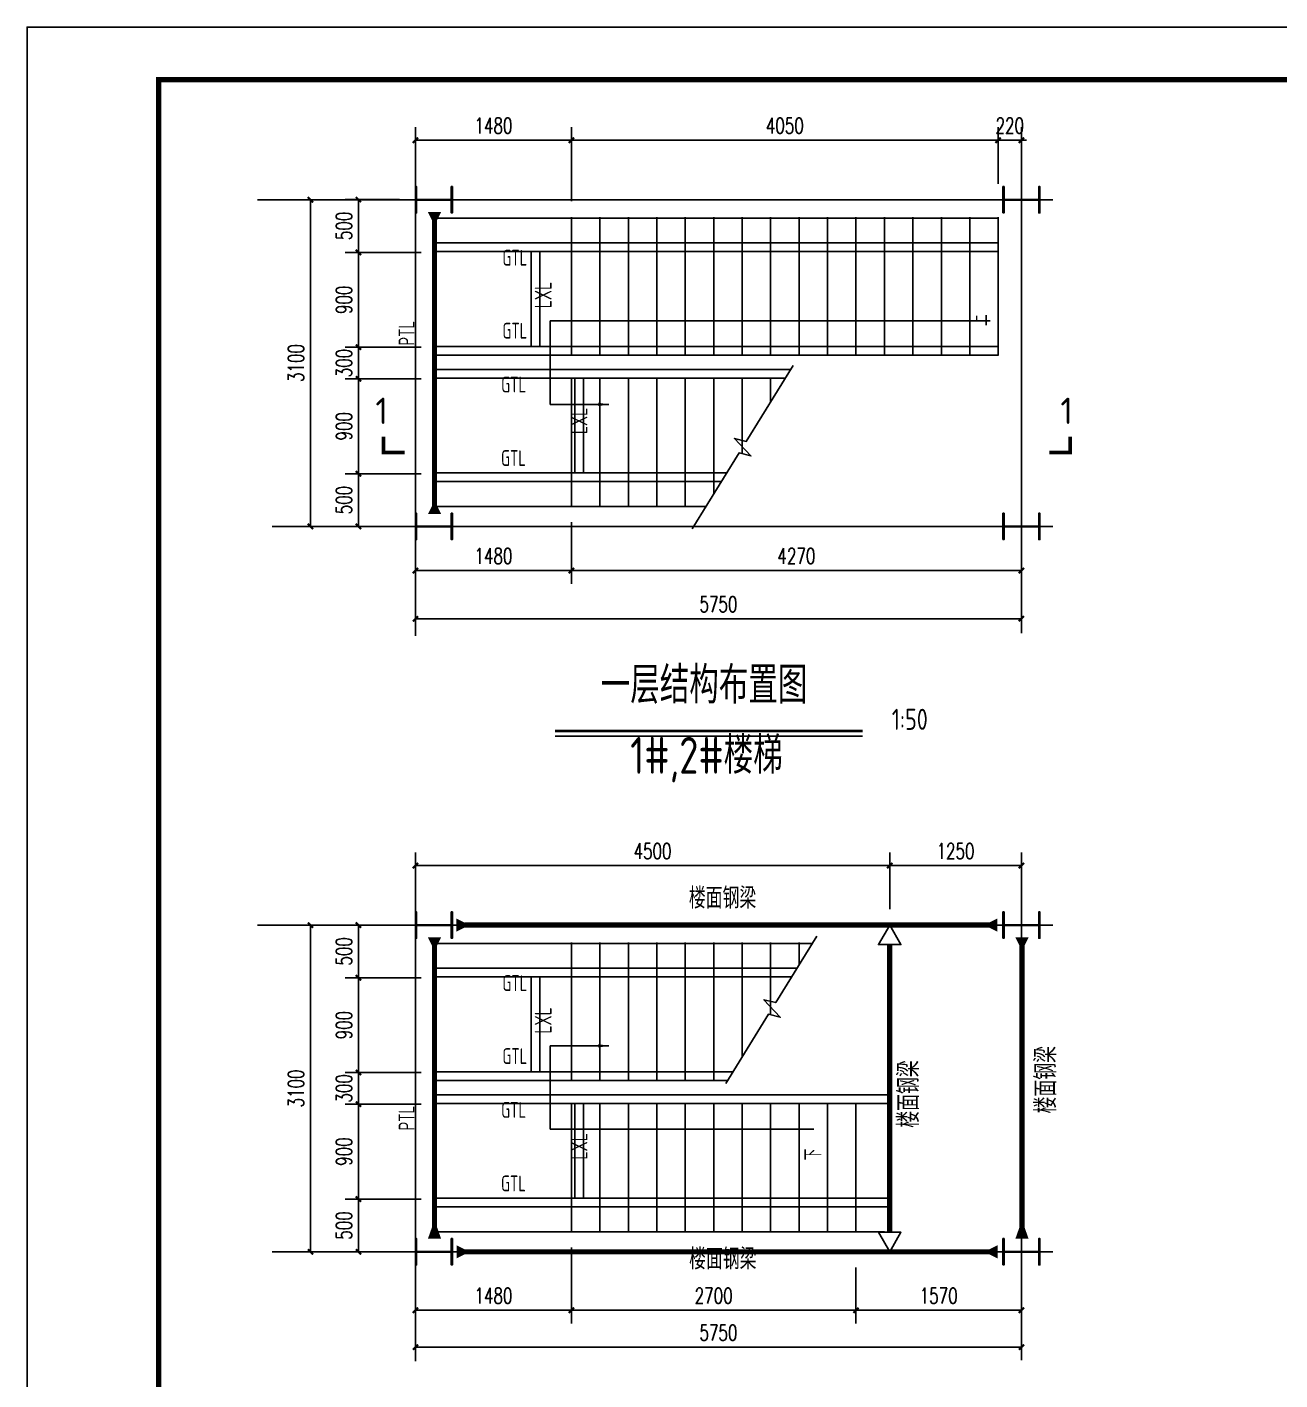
# Model space of a CAD drawing. Extents: x 177291 to 1288761, y 177638 to 322898.
# Drawn here: x 686068 to 697957, y 228124 to 240960 of the extents above; entities that cross this region are included whole.
import ezdxf
from ezdxf.enums import TextEntityAlignment as Align

# ---------------------------------------------------------------- set-up
doc = ezdxf.new("R2010")
doc.units = 0
doc.header["$LTSCALE"] = 1000
for name, color, linetype in [('AXIS', 3, 'Continuous'), ('COLU', 7, 'Continuous'), ('DOTE', 1, 'Continuous'), ('Gjlx', 3, 'Continuous'), ('GL', 150, 'Continuous'), ('GZ', 50, 'Continuous'), ('NUM', 7, 'Continuous'), ('PUB_DIM', 3, 'Continuous'), ('PUB_TEXT', 7, 'Continuous'), ('PUB_TITLE', 4, 'Continuous'), ('PZ', 202, 'Continuous'), ('STPM_RBEAM_NUM', 7, 'Continuous'), ('STPM_RBEAM_SIG', 2, 'Continuous'), ('THIN', 7, 'Continuous'), ('WALL', 9, 'Continuous')]:
    doc.layers.add(name, color=color, linetype=linetype)
doc.layers.add('S-OTHR-THIN', color=7, linetype='Continuous', lineweight=18)
doc.styles.add('_TCH_DIM_T3', font='SIMPLEX', dxfattribs={"width": 0.705882, "bigfont": 'GBCBIG'})
doc.styles.add('TSSD_Dimension', font='Tssdeng.shx', dxfattribs={"width": 0.8, "bigfont": 'hztxt.shx'})
doc.styles.add('TSSD_Label', font='tssdeng.shx', dxfattribs={"width": 0.7, "bigfont": 'hztxt.shx'})
doc.styles.add('TSSD_Norm', font='tssdeng.shx', dxfattribs={"bigfont": 'hztxt.shx'})
doc.styles.add('TSSD_Rein', font='Tssdeng.shx', dxfattribs={"width": 0.7, "bigfont": 'hztxt.shx'})
doc.dimstyles.new('_TCH_ARCH&&50', dxfattribs={"dimtxt": 148.75, "dimasz": 50, "dimexe": 125, "dimexo": 150, "dimgap": 63.125, "dimtad": 1, "dimdec": 0, "dimzin": 0, "dimdsep": 46, "dimtxsty": '_TCH_DIM_T3', "dimblk": 'ARCHTICK', "dimcen": 0.09, "dimclrt": 7, "dimazin": 2, "dimtfac": 1, "dimtdec": 0, "dimtix": 1, "dimtmove": 2, "dimatfit": 3, "dimfxl": 1, "dimtolj": 1, "dimtzin": 0, "dimarcsym": 0})
doc.dimstyles.new('TSSD_50_50', dxfattribs={"dimtxt": 150, "dimasz": 50, "dimexe": 50, "dimexo": 125, "dimgap": 50, "dimtad": 1, "dimdec": 0, "dimzin": 0, "dimdsep": 46, "dimtxsty": 'TSSD_Dimension', "dimblk": 'ARCHTICK', "dimblk1": 'ARCHTICK', "dimblk2": 'ARCHTICK', "dimcen": 0, "dimdle": 50, "dimclrt": 7, "dimadec": 0, "dimazin": 0, "dimtfac": 1, "dimtdec": 0, "dimtix": 1, "dimtmove": 2, "dimatfit": 3, "dimfxl": 1, "dimtolj": 1, "dimtzin": 0, "dimarcsym": 0})

# ---------------------------------------------------------------- blocks, each defined once
blk = doc.blocks.new('_ArchTick')
at = {"color": 0, "linetype": 'ByBlock', "const_width": 0.4}
blk.add_lwpolyline([(-0.5, -0.5), (0.5, 0.5)], dxfattribs=at)
blk = doc.blocks.new('*D1513')
at = {"layer": 'AXIS', "color": 0, "linetype": 'ByBlock', "lineweight": -2, "transparency": 16777216}
for p, q in [((691234, 236262), (691234, 235678)), ((689754, 236073), (689754, 235678)), ((689754, 235803), (691234, 235803))]:
    blk.add_line(p, q, dxfattribs=at)
at = {"layer": 'Defpoints', "color": 0, "linetype": 'ByBlock', "transparency": 16777216}
for p in [(691234, 236412), (689754, 236223), (691234, 235803)]:
    blk.add_point(p, dxfattribs=at)
at = {"layer": 'AXIS', "color": 0, "linetype": 'ByBlock', "lineweight": -2, "transparency": 16777216, "xscale": 50, "yscale": 50, "zscale": 50, "rotation": 180}
blk.add_blockref('_ArchTick', (689754, 235803), dxfattribs=at)
at = {"layer": 'AXIS', "color": 0, "linetype": 'ByBlock', "lineweight": -2, "transparency": 16777216, "xscale": 50, "yscale": 50, "zscale": 50}
blk.add_blockref('_ArchTick', (691234, 235803), dxfattribs=at)
at = {"layer": 'AXIS', "color": 7, "linetype": 'ByBlock', "transparency": 16777216, "insert": (690494, 235941), "char_height": 148.8, "attachment_point": 5, "style": '_TCH_DIM_T3'}
blk.add_mtext('\\A1;1480', dxfattribs=at)
blk = doc.blocks.new('*D1514')
at = {"layer": 'AXIS', "color": 0, "linetype": 'ByBlock', "lineweight": -2, "transparency": 16777216}
for p, q in [((691234, 236262), (691234, 235678)), ((695504, 236239), (695504, 235678)), ((691234, 235803), (695504, 235803))]:
    blk.add_line(p, q, dxfattribs=at)
at = {"layer": 'Defpoints', "color": 0, "linetype": 'ByBlock', "transparency": 16777216}
for p in [(691234, 236412), (695504, 236389), (695504, 235803)]:
    blk.add_point(p, dxfattribs=at)
at = {"layer": 'AXIS', "color": 0, "linetype": 'ByBlock', "lineweight": -2, "transparency": 16777216, "xscale": 50, "yscale": 50, "zscale": 50, "rotation": 180}
blk.add_blockref('_ArchTick', (691234, 235803), dxfattribs=at)
at = {"layer": 'AXIS', "color": 0, "linetype": 'ByBlock', "lineweight": -2, "transparency": 16777216, "xscale": 50, "yscale": 50, "zscale": 50}
blk.add_blockref('_ArchTick', (695504, 235803), dxfattribs=at)
at = {"layer": 'AXIS', "color": 7, "linetype": 'ByBlock', "transparency": 16777216, "insert": (693369, 235941), "char_height": 148.8, "attachment_point": 5, "style": '_TCH_DIM_T3'}
blk.add_mtext('\\A1;4270', dxfattribs=at)
blk = doc.blocks.new('*D1515')
at = {"layer": 'AXIS', "color": 0, "linetype": 'ByBlock', "lineweight": -2, "transparency": 16777216}
for p, q in [((689807, 238822), (689088, 238822)), ((689213, 237922), (689213, 238822)), ((689807, 237922), (689088, 237922))]:
    blk.add_line(p, q, dxfattribs=at)
at = {"layer": 'Defpoints', "color": 0, "linetype": 'ByBlock', "transparency": 16777216}
for p in [(689213, 238822), (689957, 238822), (689957, 237922)]:
    blk.add_point(p, dxfattribs=at)
at = {"layer": 'AXIS', "color": 0, "linetype": 'ByBlock', "lineweight": -2, "transparency": 16777216, "xscale": 50, "yscale": 50, "zscale": 50}
for p, rotation in [((689213, 238822), 90), ((689213, 237922), 270)]:
    blk.add_blockref('_ArchTick', p, dxfattribs=dict(at, rotation=rotation))
at = {"layer": 'AXIS', "color": 7, "linetype": 'ByBlock', "transparency": 16777216, "insert": (689076, 238372), "char_height": 148.8, "attachment_point": 5, "rotation": 90, "style": '_TCH_DIM_T3'}
blk.add_mtext('\\A1;900', dxfattribs=at)
blk = doc.blocks.new('*D1516')
at = {"layer": 'AXIS', "color": 0, "linetype": 'ByBlock', "lineweight": -2, "transparency": 16777216}
for p, q in [((689807, 237922), (689088, 237922)), ((689213, 237922), (689213, 237972)), ((689213, 237922), (689213, 237622)), ((689807, 237622), (689088, 237622)), ((689213, 237622), (689213, 237572))]:
    blk.add_line(p, q, dxfattribs=at)
at = {"layer": 'Defpoints', "color": 0, "linetype": 'ByBlock', "transparency": 16777216}
for p in [(689957, 237922), (689213, 237622), (689957, 237622)]:
    blk.add_point(p, dxfattribs=at)
at = {"layer": 'AXIS', "color": 0, "linetype": 'ByBlock', "lineweight": -2, "transparency": 16777216, "xscale": 50, "yscale": 50, "zscale": 50}
for p, rotation in [((689213, 237922), 270), ((689213, 237622), 90)]:
    blk.add_blockref('_ArchTick', p, dxfattribs=dict(at, rotation=rotation))
at = {"layer": 'AXIS', "color": 7, "linetype": 'ByBlock', "transparency": 16777216, "insert": (689076, 237772), "char_height": 148.8, "attachment_point": 5, "rotation": 90, "style": '_TCH_DIM_T3'}
blk.add_mtext('\\A1;300', dxfattribs=at)
blk = doc.blocks.new('*D1517')
at = {"layer": 'AXIS', "color": 0, "linetype": 'ByBlock', "lineweight": -2, "transparency": 16777216}
for p, q in [((689807, 237622), (689088, 237622)), ((689213, 237622), (689213, 236722)), ((689807, 236722), (689088, 236722))]:
    blk.add_line(p, q, dxfattribs=at)
at = {"layer": 'Defpoints', "color": 0, "linetype": 'ByBlock', "transparency": 16777216}
for p in [(689957, 237622), (689213, 236722), (689957, 236722)]:
    blk.add_point(p, dxfattribs=at)
at = {"layer": 'AXIS', "color": 0, "linetype": 'ByBlock', "lineweight": -2, "transparency": 16777216, "xscale": 50, "yscale": 50, "zscale": 50}
for p, rotation in [((689213, 237622), 90), ((689213, 236722), 270)]:
    blk.add_blockref('_ArchTick', p, dxfattribs=dict(at, rotation=rotation))
at = {"layer": 'AXIS', "color": 7, "linetype": 'ByBlock', "transparency": 16777216, "insert": (689076, 237172), "char_height": 148.8, "attachment_point": 5, "rotation": 90, "style": '_TCH_DIM_T3'}
blk.add_mtext('\\A1;900', dxfattribs=at)
blk = doc.blocks.new('*D1518')
at = {"layer": 'AXIS', "color": 0, "linetype": 'ByBlock', "lineweight": -2, "transparency": 16777216}
for p, q in [((689807, 236722), (689088, 236722)), ((689213, 236222), (689213, 236722)), ((689604, 236222), (689088, 236222))]:
    blk.add_line(p, q, dxfattribs=at)
at = {"layer": 'Defpoints', "color": 0, "linetype": 'ByBlock', "transparency": 16777216}
for p in [(689213, 236722), (689957, 236722), (689754, 236222)]:
    blk.add_point(p, dxfattribs=at)
at = {"layer": 'AXIS', "color": 0, "linetype": 'ByBlock', "lineweight": -2, "transparency": 16777216, "xscale": 50, "yscale": 50, "zscale": 50}
for p, rotation in [((689213, 236722), 90), ((689213, 236222), 270)]:
    blk.add_blockref('_ArchTick', p, dxfattribs=dict(at, rotation=rotation))
at = {"layer": 'AXIS', "color": 7, "linetype": 'ByBlock', "transparency": 16777216, "insert": (689076, 236472), "char_height": 148.8, "attachment_point": 5, "rotation": 90, "style": '_TCH_DIM_T3'}
blk.add_mtext('\\A1;500', dxfattribs=at)
blk = doc.blocks.new('*D1519')
at = {"layer": 'AXIS', "color": 0, "linetype": 'ByBlock', "lineweight": -2, "transparency": 16777216}
for p, q in [((689604, 239323), (689088, 239323)), ((689213, 239323), (689213, 238822)), ((689807, 238822), (689088, 238822))]:
    blk.add_line(p, q, dxfattribs=at)
at = {"layer": 'Defpoints', "color": 0, "linetype": 'ByBlock', "transparency": 16777216}
for p in [(689754, 239323), (689213, 238822), (689957, 238822)]:
    blk.add_point(p, dxfattribs=at)
at = {"layer": 'AXIS', "color": 0, "linetype": 'ByBlock', "lineweight": -2, "transparency": 16777216, "xscale": 50, "yscale": 50, "zscale": 50}
for p, rotation in [((689213, 239323), 90), ((689213, 238822), 270)]:
    blk.add_blockref('_ArchTick', p, dxfattribs=dict(at, rotation=rotation))
at = {"layer": 'AXIS', "color": 7, "linetype": 'ByBlock', "transparency": 16777216, "insert": (689076, 239073), "char_height": 148.8, "attachment_point": 5, "rotation": 90, "style": '_TCH_DIM_T3'}
blk.add_mtext('\\A1;500', dxfattribs=at)
blk = doc.blocks.new('*D1529')
at = {"layer": 'AXIS', "color": 0, "linetype": 'ByBlock', "lineweight": -2, "transparency": 16777216}
for p, q in [((689354, 239322), (688633, 239322)), ((688758, 236222), (688758, 239322)), ((689354, 236222), (688633, 236222))]:
    blk.add_line(p, q, dxfattribs=at)
at = {"layer": 'Defpoints', "color": 0, "linetype": 'ByBlock', "transparency": 16777216}
for p in [(688758, 239322), (689504, 239322), (689504, 236222)]:
    blk.add_point(p, dxfattribs=at)
at = {"layer": 'AXIS', "color": 0, "linetype": 'ByBlock', "lineweight": -2, "transparency": 16777216, "xscale": 50, "yscale": 50, "zscale": 50}
for p, rotation in [((688758, 239322), 90), ((688758, 236222), 270)]:
    blk.add_blockref('_ArchTick', p, dxfattribs=dict(at, rotation=rotation))
at = {"layer": 'AXIS', "color": 7, "linetype": 'ByBlock', "transparency": 16777216, "insert": (688620, 237772), "char_height": 148.8, "attachment_point": 5, "rotation": 90, "style": '_TCH_DIM_T3'}
blk.add_mtext('\\A1;3100', dxfattribs=at)
blk = doc.blocks.new('*D1530')
at = {"layer": 'AXIS', "color": 0, "lineweight": -2, "transparency": 16777216}
for p, q in [((695284, 239473), (695284, 240011)), ((695504, 239473), (695504, 240011)), ((695284, 239886), (695234, 239886)), ((695504, 239886), (695284, 239886)), ((695504, 239886), (695554, 239886))]:
    blk.add_line(p, q, dxfattribs=at)
at = {"layer": 'Defpoints', "color": 0, "transparency": 16777216}
for p in [(695284, 239886), (695284, 239323), (695504, 239323)]:
    blk.add_point(p, dxfattribs=at)
at = {"layer": 'AXIS', "color": 0, "lineweight": -2, "transparency": 16777216, "xscale": 50, "yscale": 50, "zscale": 50}
blk.add_blockref('_ArchTick', (695284, 239886), dxfattribs=at)
at = {"layer": 'AXIS', "color": 0, "lineweight": -2, "transparency": 16777216, "xscale": 50, "yscale": 50, "zscale": 50, "rotation": 180}
blk.add_blockref('_ArchTick', (695504, 239886), dxfattribs=at)
at = {"layer": 'AXIS', "color": 7, "transparency": 16777216, "insert": (695394, 240024), "char_height": 148.8, "attachment_point": 5, "style": '_TCH_DIM_T3'}
blk.add_mtext('\\A1;220', dxfattribs=at)
blk = doc.blocks.new('*D1531')
at = {"layer": 'AXIS', "color": 0, "lineweight": -2, "transparency": 16777216}
for p, q in [((691234, 239307), (691234, 240011)), ((695284, 239473), (695284, 240011)), ((695284, 239886), (691234, 239886))]:
    blk.add_line(p, q, dxfattribs=at)
at = {"layer": 'Defpoints', "color": 0, "transparency": 16777216}
for p in [(691234, 239886), (695284, 239323), (691234, 239157)]:
    blk.add_point(p, dxfattribs=at)
at = {"layer": 'AXIS', "color": 0, "lineweight": -2, "transparency": 16777216, "xscale": 50, "yscale": 50, "zscale": 50, "rotation": 180}
blk.add_blockref('_ArchTick', (691234, 239886), dxfattribs=at)
at = {"layer": 'AXIS', "color": 0, "lineweight": -2, "transparency": 16777216, "xscale": 50, "yscale": 50, "zscale": 50}
blk.add_blockref('_ArchTick', (695284, 239886), dxfattribs=at)
at = {"layer": 'AXIS', "color": 7, "transparency": 16777216, "insert": (693259, 240024), "char_height": 148.8, "attachment_point": 5, "style": '_TCH_DIM_T3'}
blk.add_mtext('\\A1;4050', dxfattribs=at)
blk = doc.blocks.new('*D1532')
at = {"layer": 'AXIS', "color": 0, "linetype": 'ByBlock', "lineweight": -2, "transparency": 16777216}
for p, q in [((689354, 232439), (688633, 232439)), ((688758, 229339), (688758, 232439)), ((689354, 229339), (688633, 229339))]:
    blk.add_line(p, q, dxfattribs=at)
at = {"layer": 'Defpoints', "color": 0, "linetype": 'ByBlock', "transparency": 16777216}
for p in [(688758, 232439), (689504, 232439), (689504, 229339)]:
    blk.add_point(p, dxfattribs=at)
at = {"layer": 'AXIS', "color": 0, "linetype": 'ByBlock', "lineweight": -2, "transparency": 16777216, "xscale": 50, "yscale": 50, "zscale": 50}
for p, rotation in [((688758, 232439), 90), ((688758, 229339), 270)]:
    blk.add_blockref('_ArchTick', p, dxfattribs=dict(at, rotation=rotation))
at = {"layer": 'AXIS', "color": 7, "linetype": 'ByBlock', "transparency": 16777216, "insert": (688620, 230889), "char_height": 148.8, "attachment_point": 5, "rotation": 90, "style": '_TCH_DIM_T3'}
blk.add_mtext('\\A1;3100', dxfattribs=at)
blk = doc.blocks.new('*D1533')
at = {"layer": 'AXIS', "color": 0, "linetype": 'ByBlock', "lineweight": -2, "transparency": 16777216}
for p, q in [((689754, 229064), (689754, 228310)), ((695504, 229064), (695504, 228310)), ((689754, 228435), (695504, 228435))]:
    blk.add_line(p, q, dxfattribs=at)
at = {"layer": 'Defpoints', "color": 0, "linetype": 'ByBlock', "transparency": 16777216}
for p in [(689754, 229214), (695504, 229214), (695504, 228435)]:
    blk.add_point(p, dxfattribs=at)
at = {"layer": 'AXIS', "color": 0, "linetype": 'ByBlock', "lineweight": -2, "transparency": 16777216, "xscale": 50, "yscale": 50, "zscale": 50, "rotation": 180}
blk.add_blockref('_ArchTick', (689754, 228435), dxfattribs=at)
at = {"layer": 'AXIS', "color": 0, "linetype": 'ByBlock', "lineweight": -2, "transparency": 16777216, "xscale": 50, "yscale": 50, "zscale": 50}
blk.add_blockref('_ArchTick', (695504, 228435), dxfattribs=at)
at = {"layer": 'AXIS', "color": 7, "linetype": 'ByBlock', "transparency": 16777216, "insert": (692629, 228572), "char_height": 148.8, "attachment_point": 5, "style": '_TCH_DIM_T3'}
blk.add_mtext('\\A1;5750', dxfattribs=at)
blk = doc.blocks.new('*D1534')
at = {"layer": 'AXIS', "color": 0, "lineweight": -2, "transparency": 16777216}
for p, q in [((694254, 232589), (694254, 233129)), ((695504, 232590), (695504, 233129)), ((695504, 233004), (694254, 233004))]:
    blk.add_line(p, q, dxfattribs=at)
at = {"layer": 'Defpoints', "color": 0, "transparency": 16777216}
for p in [(694254, 233004), (694254, 232439), (695504, 232440)]:
    blk.add_point(p, dxfattribs=at)
at = {"layer": 'AXIS', "color": 0, "lineweight": -2, "transparency": 16777216, "xscale": 50, "yscale": 50, "zscale": 50, "rotation": 180}
blk.add_blockref('_ArchTick', (694254, 233004), dxfattribs=at)
at = {"layer": 'AXIS', "color": 0, "lineweight": -2, "transparency": 16777216, "xscale": 50, "yscale": 50, "zscale": 50}
blk.add_blockref('_ArchTick', (695504, 233004), dxfattribs=at)
at = {"layer": 'AXIS', "color": 7, "transparency": 16777216, "insert": (694879, 233141), "char_height": 148.8, "attachment_point": 5, "style": '_TCH_DIM_T3'}
blk.add_mtext('\\A1;1250', dxfattribs=at)
blk = doc.blocks.new('*D1535')
at = {"layer": 'AXIS', "color": 0, "lineweight": -2, "transparency": 16777216}
for p, q in [((689754, 232590), (689754, 233129)), ((694254, 232589), (694254, 233129)), ((694254, 233004), (689754, 233004))]:
    blk.add_line(p, q, dxfattribs=at)
at = {"layer": 'Defpoints', "color": 0, "transparency": 16777216}
for p in [(689754, 233004), (689754, 232440), (694254, 232439)]:
    blk.add_point(p, dxfattribs=at)
at = {"layer": 'AXIS', "color": 0, "lineweight": -2, "transparency": 16777216, "xscale": 50, "yscale": 50, "zscale": 50, "rotation": 180}
blk.add_blockref('_ArchTick', (689754, 233004), dxfattribs=at)
at = {"layer": 'AXIS', "color": 0, "lineweight": -2, "transparency": 16777216, "xscale": 50, "yscale": 50, "zscale": 50}
blk.add_blockref('_ArchTick', (694254, 233004), dxfattribs=at)
at = {"layer": 'AXIS', "color": 7, "transparency": 16777216, "insert": (692004, 233141), "char_height": 148.8, "attachment_point": 5, "style": '_TCH_DIM_T3'}
blk.add_mtext('\\A1;4500', dxfattribs=at)
blk = doc.blocks.new('*D1536')
at = {"layer": 'AXIS', "color": 0, "linetype": 'ByBlock', "lineweight": -2, "transparency": 16777216}
for p, q in [((689754, 235947), (689754, 235221)), ((695504, 235947), (695504, 235221)), ((689754, 235346), (695504, 235346))]:
    blk.add_line(p, q, dxfattribs=at)
at = {"layer": 'Defpoints', "color": 0, "linetype": 'ByBlock', "transparency": 16777216}
for p in [(689754, 236097), (695504, 236097), (695504, 235346)]:
    blk.add_point(p, dxfattribs=at)
at = {"layer": 'AXIS', "color": 0, "linetype": 'ByBlock', "lineweight": -2, "transparency": 16777216, "xscale": 50, "yscale": 50, "zscale": 50, "rotation": 180}
blk.add_blockref('_ArchTick', (689754, 235346), dxfattribs=at)
at = {"layer": 'AXIS', "color": 0, "linetype": 'ByBlock', "lineweight": -2, "transparency": 16777216, "xscale": 50, "yscale": 50, "zscale": 50}
blk.add_blockref('_ArchTick', (695504, 235346), dxfattribs=at)
at = {"layer": 'AXIS', "color": 7, "linetype": 'ByBlock', "transparency": 16777216, "insert": (692629, 235484), "char_height": 148.8, "attachment_point": 5, "style": '_TCH_DIM_T3'}
blk.add_mtext('\\A1;5750', dxfattribs=at)
blk = doc.blocks.new('*D1537')
at = {"layer": 'AXIS', "color": 0, "lineweight": -2, "transparency": 16777216}
for p, q in [((689754, 239473), (689754, 240011)), ((691234, 239307), (691234, 240011)), ((689754, 239886), (691234, 239886))]:
    blk.add_line(p, q, dxfattribs=at)
at = {"layer": 'Defpoints', "color": 0, "transparency": 16777216}
for p in [(691234, 239886), (689754, 239323), (691234, 239157)]:
    blk.add_point(p, dxfattribs=at)
at = {"layer": 'AXIS', "color": 0, "lineweight": -2, "transparency": 16777216, "xscale": 50, "yscale": 50, "zscale": 50, "rotation": 180}
blk.add_blockref('_ArchTick', (689754, 239886), dxfattribs=at)
at = {"layer": 'AXIS', "color": 0, "lineweight": -2, "transparency": 16777216, "xscale": 50, "yscale": 50, "zscale": 50}
blk.add_blockref('_ArchTick', (691234, 239886), dxfattribs=at)
at = {"layer": 'AXIS', "color": 7, "transparency": 16777216, "insert": (690494, 240024), "char_height": 148.8, "attachment_point": 5, "style": '_TCH_DIM_T3'}
blk.add_mtext('\\A1;1480', dxfattribs=at)
blk = doc.blocks.new('*D1538')
at = {"layer": 'AXIS', "color": 0, "linetype": 'ByBlock', "lineweight": -2, "transparency": 16777216}
for p, q in [((691234, 229379), (691234, 228660)), ((689754, 229190), (689754, 228660)), ((689754, 228785), (691234, 228785))]:
    blk.add_line(p, q, dxfattribs=at)
at = {"layer": 'Defpoints', "color": 0, "linetype": 'ByBlock', "transparency": 16777216}
for p in [(691234, 229529), (689754, 229340), (691234, 228785)]:
    blk.add_point(p, dxfattribs=at)
at = {"layer": 'AXIS', "color": 0, "linetype": 'ByBlock', "lineweight": -2, "transparency": 16777216, "xscale": 50, "yscale": 50, "zscale": 50, "rotation": 180}
blk.add_blockref('_ArchTick', (689754, 228785), dxfattribs=at)
at = {"layer": 'AXIS', "color": 0, "linetype": 'ByBlock', "lineweight": -2, "transparency": 16777216, "xscale": 50, "yscale": 50, "zscale": 50}
blk.add_blockref('_ArchTick', (691234, 228785), dxfattribs=at)
at = {"layer": 'AXIS', "color": 7, "linetype": 'ByBlock', "transparency": 16777216, "insert": (690494, 228922), "char_height": 148.8, "attachment_point": 5, "style": '_TCH_DIM_T3'}
blk.add_mtext('\\A1;1480', dxfattribs=at)
blk = doc.blocks.new('*D1539')
at = {"layer": 'AXIS', "color": 0, "linetype": 'ByBlock', "lineweight": -2, "transparency": 16777216}
for p, q in [((691234, 229379), (691234, 228660)), ((693934, 229190), (693934, 228660)), ((691234, 228785), (693934, 228785))]:
    blk.add_line(p, q, dxfattribs=at)
at = {"layer": 'Defpoints', "color": 0, "linetype": 'ByBlock', "transparency": 16777216}
for p in [(691234, 229529), (693934, 229340), (693934, 228785)]:
    blk.add_point(p, dxfattribs=at)
at = {"layer": 'AXIS', "color": 0, "linetype": 'ByBlock', "lineweight": -2, "transparency": 16777216, "xscale": 50, "yscale": 50, "zscale": 50, "rotation": 180}
blk.add_blockref('_ArchTick', (691234, 228785), dxfattribs=at)
at = {"layer": 'AXIS', "color": 0, "linetype": 'ByBlock', "lineweight": -2, "transparency": 16777216, "xscale": 50, "yscale": 50, "zscale": 50}
blk.add_blockref('_ArchTick', (693934, 228785), dxfattribs=at)
at = {"layer": 'AXIS', "color": 7, "linetype": 'ByBlock', "transparency": 16777216, "insert": (692584, 228922), "char_height": 148.8, "attachment_point": 5, "style": '_TCH_DIM_T3'}
blk.add_mtext('\\A1;2700', dxfattribs=at)
blk = doc.blocks.new('*D1540')
at = {"layer": 'AXIS', "color": 0, "linetype": 'ByBlock', "lineweight": -2, "transparency": 16777216}
for p, q in [((693934, 229190), (693934, 228660)), ((695504, 229185), (695504, 228660)), ((693934, 228785), (695504, 228785))]:
    blk.add_line(p, q, dxfattribs=at)
at = {"layer": 'Defpoints', "color": 0, "linetype": 'ByBlock', "transparency": 16777216}
for p in [(693934, 229340), (695504, 229335), (695504, 228785)]:
    blk.add_point(p, dxfattribs=at)
at = {"layer": 'AXIS', "color": 0, "linetype": 'ByBlock', "lineweight": -2, "transparency": 16777216, "xscale": 50, "yscale": 50, "zscale": 50, "rotation": 180}
blk.add_blockref('_ArchTick', (693934, 228785), dxfattribs=at)
at = {"layer": 'AXIS', "color": 0, "linetype": 'ByBlock', "lineweight": -2, "transparency": 16777216, "xscale": 50, "yscale": 50, "zscale": 50}
blk.add_blockref('_ArchTick', (695504, 228785), dxfattribs=at)
at = {"layer": 'AXIS', "color": 7, "linetype": 'ByBlock', "transparency": 16777216, "insert": (694719, 228922), "char_height": 148.8, "attachment_point": 5, "style": '_TCH_DIM_T3'}
blk.add_mtext('\\A1;1570', dxfattribs=at)
blk = doc.blocks.new('*D1541')
at = {"layer": 'AXIS', "color": 0, "linetype": 'ByBlock', "lineweight": -2, "transparency": 16777216}
for p, q in [((689807, 231940), (689088, 231940)), ((689213, 231040), (689213, 231940)), ((689807, 231040), (689088, 231040))]:
    blk.add_line(p, q, dxfattribs=at)
at = {"layer": 'Defpoints', "color": 0, "linetype": 'ByBlock', "transparency": 16777216}
for p in [(689213, 231940), (689957, 231940), (689957, 231040)]:
    blk.add_point(p, dxfattribs=at)
at = {"layer": 'AXIS', "color": 0, "linetype": 'ByBlock', "lineweight": -2, "transparency": 16777216, "xscale": 50, "yscale": 50, "zscale": 50}
for p, rotation in [((689213, 231940), 90), ((689213, 231040), 270)]:
    blk.add_blockref('_ArchTick', p, dxfattribs=dict(at, rotation=rotation))
at = {"layer": 'AXIS', "color": 7, "linetype": 'ByBlock', "transparency": 16777216, "insert": (689076, 231490), "char_height": 148.8, "attachment_point": 5, "rotation": 90, "style": '_TCH_DIM_T3'}
blk.add_mtext('\\A1;900', dxfattribs=at)
blk = doc.blocks.new('*D1542')
at = {"layer": 'AXIS', "color": 0, "linetype": 'ByBlock', "lineweight": -2, "transparency": 16777216}
for p, q in [((689213, 231040), (689213, 231090)), ((689807, 231040), (689088, 231040)), ((689213, 231040), (689213, 230740)), ((689807, 230740), (689088, 230740)), ((689213, 230740), (689213, 230690))]:
    blk.add_line(p, q, dxfattribs=at)
at = {"layer": 'Defpoints', "color": 0, "linetype": 'ByBlock', "transparency": 16777216}
for p in [(689957, 231040), (689213, 230740), (689957, 230740)]:
    blk.add_point(p, dxfattribs=at)
at = {"layer": 'AXIS', "color": 0, "linetype": 'ByBlock', "lineweight": -2, "transparency": 16777216, "xscale": 50, "yscale": 50, "zscale": 50}
for p, rotation in [((689213, 231040), 270), ((689213, 230740), 90)]:
    blk.add_blockref('_ArchTick', p, dxfattribs=dict(at, rotation=rotation))
at = {"layer": 'AXIS', "color": 7, "linetype": 'ByBlock', "transparency": 16777216, "insert": (689076, 230890), "char_height": 148.8, "attachment_point": 5, "rotation": 90, "style": '_TCH_DIM_T3'}
blk.add_mtext('\\A1;300', dxfattribs=at)
blk = doc.blocks.new('*D1543')
at = {"layer": 'AXIS', "color": 0, "linetype": 'ByBlock', "lineweight": -2, "transparency": 16777216}
for p, q in [((689807, 230740), (689088, 230740)), ((689213, 230740), (689213, 229840)), ((689807, 229840), (689088, 229840))]:
    blk.add_line(p, q, dxfattribs=at)
at = {"layer": 'Defpoints', "color": 0, "linetype": 'ByBlock', "transparency": 16777216}
for p in [(689957, 230740), (689213, 229840), (689957, 229840)]:
    blk.add_point(p, dxfattribs=at)
at = {"layer": 'AXIS', "color": 0, "linetype": 'ByBlock', "lineweight": -2, "transparency": 16777216, "xscale": 50, "yscale": 50, "zscale": 50}
for p, rotation in [((689213, 230740), 90), ((689213, 229840), 270)]:
    blk.add_blockref('_ArchTick', p, dxfattribs=dict(at, rotation=rotation))
at = {"layer": 'AXIS', "color": 7, "linetype": 'ByBlock', "transparency": 16777216, "insert": (689076, 230290), "char_height": 148.8, "attachment_point": 5, "rotation": 90, "style": '_TCH_DIM_T3'}
blk.add_mtext('\\A1;900', dxfattribs=at)
blk = doc.blocks.new('*D1544')
at = {"layer": 'AXIS', "color": 0, "linetype": 'ByBlock', "lineweight": -2, "transparency": 16777216}
for p, q in [((689807, 229840), (689088, 229840)), ((689213, 229339), (689213, 229840)), ((689604, 229339), (689088, 229339))]:
    blk.add_line(p, q, dxfattribs=at)
at = {"layer": 'Defpoints', "color": 0, "linetype": 'ByBlock', "transparency": 16777216}
for p in [(689213, 229840), (689957, 229840), (689754, 229339)]:
    blk.add_point(p, dxfattribs=at)
at = {"layer": 'AXIS', "color": 0, "linetype": 'ByBlock', "lineweight": -2, "transparency": 16777216, "xscale": 50, "yscale": 50, "zscale": 50}
for p, rotation in [((689213, 229840), 90), ((689213, 229339), 270)]:
    blk.add_blockref('_ArchTick', p, dxfattribs=dict(at, rotation=rotation))
at = {"layer": 'AXIS', "color": 7, "linetype": 'ByBlock', "transparency": 16777216, "insert": (689076, 229589), "char_height": 148.8, "attachment_point": 5, "rotation": 90, "style": '_TCH_DIM_T3'}
blk.add_mtext('\\A1;500', dxfattribs=at)
blk = doc.blocks.new('*D1545')
at = {"layer": 'AXIS', "color": 0, "linetype": 'ByBlock', "lineweight": -2, "transparency": 16777216}
for p, q in [((689604, 232440), (689088, 232440)), ((689213, 232440), (689213, 231940)), ((689807, 231940), (689088, 231940))]:
    blk.add_line(p, q, dxfattribs=at)
at = {"layer": 'Defpoints', "color": 0, "linetype": 'ByBlock', "transparency": 16777216}
for p in [(689754, 232440), (689213, 231940), (689957, 231940)]:
    blk.add_point(p, dxfattribs=at)
at = {"layer": 'AXIS', "color": 0, "linetype": 'ByBlock', "lineweight": -2, "transparency": 16777216, "xscale": 50, "yscale": 50, "zscale": 50}
for p, rotation in [((689213, 232440), 90), ((689213, 231940), 270)]:
    blk.add_blockref('_ArchTick', p, dxfattribs=dict(at, rotation=rotation))
at = {"layer": 'AXIS', "color": 7, "linetype": 'ByBlock', "transparency": 16777216, "insert": (689076, 232190), "char_height": 148.8, "attachment_point": 5, "rotation": 90, "style": '_TCH_DIM_T3'}
blk.add_mtext('\\A1;500', dxfattribs=at)

msp = doc.modelspace()

# ---------------------------------------------------------------- linework, layer by layer
at = {"layer": 'AXIS'}
for p, q in [((689304.42, 239322.1), (688394.04, 239322.1)), ((689753.9, 235995.85), (689753.9, 235185.47)), ((695504.42, 236020.85), (695504.42, 235210.47)), ((689304.42, 232439.3), (688394.04, 232439.3)), ((695504.42, 229138.05), (695504.42, 228327.67)), ((689753.9, 229113.05), (689753.9, 228302.67))]:
    msp.add_line(p, q, dxfattribs=at)
at = {"layer": 'COLU'}
for p, q in [((689934.87, 239148.08), (695284.42, 239148.08)), ((692502.34, 236412.08), (689934.87, 236412.08)), ((689934.87, 232265.28), (693518.91, 232265.28)), ((694204.42, 229529.28), (689934.87, 229529.28))]:
    msp.add_line(p, q, dxfattribs=at)
at = {"layer": 'DOTE'}
for p, q in [((689754.42, 235861.14), (689754.42, 239727.28)), ((695504.42, 235916.43), (695504.42, 239579.43)), ((688254.67, 239322.1), (695803.35, 239322.1)), ((688394.04, 236222.1), (695803.35, 236222.1)), ((695504.42, 232601.05), (695504.42, 229025.08)), ((688254.67, 232439.3), (695803.35, 232439.3)), ((688394.04, 229339.3), (695803.35, 229339.3))]:
    msp.add_line(p, q, dxfattribs=at)
at = {"layer": 'Gjlx', "const_width": 50}
for points in [[(689934.87, 239138.52), (689934.87, 236417.39)], [(690220.66, 232439.3), (695205.62, 232439.3)], [(689934.87, 232255.72), (689934.87, 229534.59)], [(694254.42, 232254.34), (694254.42, 229524.27)], [(695509.61, 232255.72), (695509.61, 229534.59)], [(690222.44, 229339.3), (695207.41, 229339.3)]]:
    msp.add_lwpolyline(points, dxfattribs=at)
at = {"layer": 'GL'}
for p, q in [((689934.87, 238912.08), (695284.42, 238912.08)), ((695284.42, 238830.08), (695284.42, 238912.08)), ((689934.87, 238830.08), (695284.42, 238830.08)), ((690852.42, 238830.08), (690852.42, 237930.08)), ((690934.42, 238830.08), (690934.42, 237930.08)), ((689934.87, 237930.08), (695284.42, 237930.08)), ((695284.42, 237848.08), (695284.42, 237930.08)), ((689934.87, 237848.08), (695284.42, 237848.08)), ((689934.87, 237712.08), (693314.38, 237712.08)), ((689934.87, 237630.08), (693263.76, 237630.08)), ((691267.01, 237630.08), (691267.01, 236730.08)), ((691349.01, 237630.08), (691349.01, 236730.08)), ((692708.12, 236730.08), (689934.87, 236730.08)), ((692657.49, 236648.08), (689934.87, 236648.08)), ((689934.87, 232029.28), (693373.21, 232029.28)), ((689934.87, 231947.28), (693322.59, 231947.28)), ((690852.42, 231947.28), (690852.42, 231047.28)), ((690934.42, 231947.28), (690934.42, 231047.28)), ((689934.87, 231047.28), (692766.95, 231047.28)), ((689934.87, 230965.28), (692716.32, 230965.28)), ((689934.87, 230829.28), (694254.42, 230829.28)), ((689934.87, 230747.28), (694254.42, 230747.28)), ((691267.01, 230747.28), (691267.01, 229847.28)), ((691349.01, 230747.28), (691349.01, 229847.28)), ((694254.42, 229847.28), (689934.87, 229847.28)), ((694254.42, 229765.28), (689934.87, 229765.28))]:
    msp.add_line(p, q, dxfattribs=at)
at = {"layer": 'GZ'}
for points in [[(689754.42, 239197.1), (689754.42, 239447.1), (689764.42, 239447.1), (689764.42, 239328.95), (689769.42, 239325.1), (690089.77, 239325.1), (690094.42, 239328.95), (690094.42, 239447.1), (690104.42, 239447.1), (690104.42, 239197.1), (690094.42, 239197.1), (690094.42, 239315.1), (690089.93, 239319.1), (689769.42, 239319.1), (689764.42, 239315.1), (689764.42, 239197.1), (689754.42, 239197.1)], [(695329.16, 239197.1), (695329.16, 239447.1), (695339.16, 239447.1), (695339.16, 239328.95), (695344.16, 239325.1), (695664.51, 239325.1), (695669.16, 239328.95), (695669.16, 239447.1), (695679.16, 239447.1), (695679.16, 239197.1), (695669.16, 239197.1), (695669.16, 239315.1), (695664.67, 239319.1), (695344.16, 239319.1), (695339.16, 239315.1), (695339.16, 239197.1), (695329.16, 239197.1)], [(689754.42, 236097.1), (689754.42, 236347.1), (689764.42, 236347.1), (689764.42, 236228.95), (689769.42, 236225.1), (690089.77, 236225.1), (690094.42, 236228.95), (690094.42, 236347.1), (690104.42, 236347.1), (690104.42, 236097.1), (690094.42, 236097.1), (690094.42, 236215.1), (690089.93, 236219.1), (689769.42, 236219.1), (689764.42, 236215.1), (689764.42, 236097.1), (689754.42, 236097.1)], [(695329.16, 236097.1), (695329.16, 236347.1), (695339.16, 236347.1), (695339.16, 236228.95), (695344.16, 236225.1), (695664.51, 236225.1), (695669.16, 236228.95), (695669.16, 236347.1), (695679.16, 236347.1), (695679.16, 236097.1), (695669.16, 236097.1), (695669.16, 236215.1), (695664.67, 236219.1), (695344.16, 236219.1), (695339.16, 236215.1), (695339.16, 236097.1), (695329.16, 236097.1)], [(689754.42, 232314.3), (689754.42, 232564.3), (689764.42, 232564.3), (689764.42, 232446.15), (689769.42, 232442.3), (690089.77, 232442.3), (690094.42, 232446.15), (690094.42, 232564.3), (690104.42, 232564.3), (690104.42, 232314.3), (690094.42, 232314.3), (690094.42, 232432.3), (690089.93, 232436.3), (689769.42, 232436.3), (689764.42, 232432.3), (689764.42, 232314.3), (689754.42, 232314.3)], [(695329.16, 232314.3), (695329.16, 232564.3), (695339.16, 232564.3), (695339.16, 232446.15), (695344.16, 232442.3), (695664.51, 232442.3), (695669.16, 232446.15), (695669.16, 232564.3), (695679.16, 232564.3), (695679.16, 232314.3), (695669.16, 232314.3), (695669.16, 232432.3), (695664.67, 232436.3), (695344.16, 232436.3), (695339.16, 232432.3), (695339.16, 232314.3), (695329.16, 232314.3)], [(694254.42, 232439.3), (694147.62, 232254.34), (694361.21, 232254.34)], [(694254.42, 229339.3), (694147.62, 229524.27), (694361.21, 229524.27)], [(689754.42, 229214.3), (689754.42, 229464.3), (689764.42, 229464.3), (689764.42, 229346.15), (689769.42, 229342.3), (690089.77, 229342.3), (690094.42, 229346.15), (690094.42, 229464.3), (690104.42, 229464.3), (690104.42, 229214.3), (690094.42, 229214.3), (690094.42, 229332.3), (690089.93, 229336.3), (689769.42, 229336.3), (689764.42, 229332.3), (689764.42, 229214.3), (689754.42, 229214.3)], [(695329.16, 229214.3), (695329.16, 229464.3), (695339.16, 229464.3), (695339.16, 229346.15), (695344.16, 229342.3), (695664.51, 229342.3), (695669.16, 229346.15), (695669.16, 229464.3), (695679.16, 229464.3), (695679.16, 229214.3), (695669.16, 229214.3), (695669.16, 229332.3), (695664.67, 229336.3), (695344.16, 229336.3), (695339.16, 229332.3), (695339.16, 229214.3), (695329.16, 229214.3)]]:
    msp.add_lwpolyline(points, close=True, dxfattribs=at)
at = {"layer": 'NUM', "const_width": 25}
msp.add_lwpolyline([(691078.84, 234281.93), (693997.51, 234281.93)], dxfattribs=at)
at = {"layer": 'NUM'}
msp.add_lwpolyline([(691078.84, 234231.93), (693997.51, 234231.93)], dxfattribs=at)
at = {"layer": 'PUB_DIM', "const_width": 35}
for points in [[(689450.2, 237074.39), (689450.2, 236924.39), (689650.2, 236924.39)], [(695967.83, 237074.39), (695967.83, 236924.39), (695767.83, 236924.39)]]:
    msp.add_lwpolyline(points, dxfattribs=at)
at = {"layer": 'PUB_TITLE'}
msp.add_lwpolyline([(686068.26, 219960.27), (715768.26, 219960.27), (715768.26, 240960.27), (686068.26, 240960.27)], close=True, dxfattribs=at)
at = {"layer": 'PUB_TITLE', "const_width": 50}
msp.add_lwpolyline([(687318.26, 220460.27), (715268.26, 220460.27), (715268.26, 240460.27), (687318.26, 240460.27)], close=True, dxfattribs=at)
at = {"layer": 'PZ'}
for p, q in [((691234.42, 239156.76), (691234.42, 237844.76)), ((691504.42, 239156.76), (691504.42, 237844.76)), ((691774.42, 239156.76), (691774.42, 237844.76)), ((692044.42, 239156.76), (692044.42, 237844.76)), ((692314.42, 239156.76), (692314.42, 237844.76)), ((692584.42, 239156.76), (692584.42, 237844.76)), ((692854.42, 239156.76), (692854.42, 237844.76)), ((693124.42, 239156.76), (693124.42, 237844.76)), ((693394.42, 239156.76), (693394.42, 237844.76)), ((693664.42, 239156.76), (693664.42, 237844.76)), ((693934.42, 239156.76), (693934.42, 237844.76)), ((694204.42, 239156.76), (694204.42, 237844.76)), ((694474.42, 239156.76), (694474.42, 237844.76)), ((694744.42, 239156.76), (694744.42, 237844.76)), ((695014.42, 239156.76), (695014.42, 237844.76)), ((695284.42, 239156.76), (695284.42, 237844.76)), ((691234.42, 237630.08), (691234.42, 236412.08)), ((691504.42, 237630.08), (691504.42, 236412.08)), ((691774.42, 237630.08), (691774.42, 236412.08)), ((692044.42, 237630.08), (692044.42, 236412.08)), ((692314.42, 237630.08), (692314.42, 236412.08)), ((692584.42, 237630.08), (692584.42, 236529.71)), ((692854.42, 237630.08), (692854.42, 236911.31)), ((693124.42, 237630.08), (693124.42, 237404.38)), ((691234.42, 232273.97), (691234.42, 230961.97)), ((691504.42, 232273.97), (691504.42, 230961.97)), ((691774.42, 232273.97), (691774.42, 230961.97)), ((692044.42, 232273.97), (692044.42, 230961.97)), ((692314.42, 232273.97), (692314.42, 230961.97)), ((692584.42, 232273.97), (692584.42, 230961.97)), ((692854.42, 232273.97), (692854.42, 231188.95)), ((693124.42, 232273.97), (693124.42, 231587.97)), ((693394.42, 232273.97), (693394.42, 232063.62)), ((691234.42, 230747.28), (691234.42, 229529.28)), ((691504.42, 230747.28), (691504.42, 229529.28)), ((691774.42, 230747.28), (691774.42, 229529.28)), ((692044.42, 230747.28), (692044.42, 229529.28)), ((692314.42, 230747.28), (692314.42, 229529.28)), ((692584.42, 230747.28), (692584.42, 229529.28)), ((692854.42, 230747.28), (692854.42, 229529.28)), ((693124.42, 230747.28), (693124.42, 229529.28)), ((693394.42, 230747.28), (693394.42, 229529.28)), ((693664.42, 230747.28), (693664.42, 229529.28)), ((693934.42, 230747.28), (693934.42, 229529.28))]:
    msp.add_line(p, q, dxfattribs=at)
at = {"layer": 'STPM_RBEAM_SIG'}
for points in [[(689934.87, 239204.55, 125, 0, 0), (689934.87, 239079.55, 125, 0, 0)], [(689934.87, 236340.27, 125, 0, 0), (689934.87, 236465.27, 125, 0, 0)], [(690142.11, 232439.3, 125, 0, 0), (690267.11, 232439.3, 125, 0, 0)], [(695276.12, 232439.3, 125, 0, 0), (695151.12, 232439.3, 125, 0, 0)], [(689934.87, 232321.75, 125, 0, 0), (689934.87, 232196.75, 125, 0, 0)], [(695509.61, 232321.75, 125, 0, 0), (695509.61, 232196.75, 125, 0, 0)], [(689934.87, 229464.09, 125, 0, 0), (689934.87, 229640.3, 125, 0, 0)], [(695509.61, 229464.09, 125, 0, 0), (695509.61, 229640.3, 125, 0, 0)], [(690143.9, 229339.3, 125, 0, 0), (690268.9, 229339.3, 125, 0, 0)], [(695277.91, 229339.3, 125, 0, 0), (695152.91, 229339.3, 125, 0, 0)]]:
    msp.add_lwpolyline(points, format="xyseb", dxfattribs=at)
at = {"layer": 'THIN'}
for points in [[(692380.21, 236198.95), (692824.61, 236918.77), (692936.6, 236890.76), (692780.92, 237057.39), (692892.9, 237029.38), (693337.3, 237749.2)], [(692698.74, 230936.8), (693103.92, 231593.1), (693215.91, 231565.09), (693060.23, 231731.72), (693172.22, 231703.71), (693562.15, 232335.31)]]:
    msp.add_lwpolyline(points, dxfattribs=at)
at = {"layer": 'WALL'}
msp.add_line((689754.42, 228978.35), (689754.42, 232844.49), dxfattribs=at)

# ---------------------------------------------------------------- texts
at = {"layer": 'NUM', "style": 'TSSD_Norm', "width": 0.8}
for s, height, p in [(' 一层结构布置图', 350, (691342.63, 234436.79)), ('1:50', 200, (694274.03, 234231.93)), ('1#,2#楼梯', 350, (691791.93, 233769.78))]:
    msp.add_text(s, height=height, dxfattribs=at).set_placement(p, align=Align.BOTTOM_LEFT)
at = {"layer": 'PUB_TEXT', "style": 'TSSD_Rein', "width": 0.7}
for p in [(691094.05, 238417.08), (691434.37, 237222.62), (691094.05, 231534.28), (691434.37, 230339.82)]:
    msp.add_text('LXL', height=160, rotation=90, dxfattribs=at).set_placement(p, align=Align.BOTTOM_CENTER)
for s, p in [('上', (695186.76, 238123.25)), ('下', (693606.96, 230207.02))]:
    msp.add_text(s, height=160, rotation=90, dxfattribs=at).set_placement(p)
at = {"layer": 'PUB_TEXT', "style": 'TSSD_Norm'}
for p in [(689433.85, 237318.83), (695933.66, 237318.83)]:
    msp.add_text('1', height=250, dxfattribs=at).set_placement(p, align=Align.MIDDLE_CENTER)
at = {"layer": 'S-OTHR-THIN', "style": 'TSSD_Norm', "width": 0.8}
for p in [(692668.43, 232536.07), (692670.22, 229111.58)]:
    msp.add_text('楼面钢梁', height=200, dxfattribs=at).set_placement(p, align=Align.BOTTOM_CENTER)
for p in [(695894.44, 230972.27), (694593.2, 230836.59)]:
    msp.add_text('楼面钢梁', height=200, rotation=90, dxfattribs=at).set_placement(p, align=Align.BOTTOM_CENTER)
at = {"layer": 'STPM_RBEAM_NUM', "style": 'TSSD_Label', "width": 0.7}
for p in [(690697.01, 238651.64), (690697.01, 237959.21), (690685.85, 237448.42), (690683.99, 236750.95), (690697.01, 231768.84), (690697.01, 231076.41), (690685.85, 230565.63), (690683.99, 229868.15)]:
    msp.add_text('GTL', height=150, dxfattribs=at).set_placement(p, align=Align.BOTTOM_CENTER)
for p in [(689789.7, 238054.38), (689789.7, 230607.64)]:
    msp.add_text('PTL', height=150, rotation=90, dxfattribs=at).set_placement(p, align=Align.BOTTOM_CENTER)

# ---------------------------------------------------------------- dimensions: what is measured, and where the dimension line sits
at = {"layer": 'AXIS'}
dim = msp.add_linear_dim(base=(691234.42, 239886.47), p1=(689754.42, 239322.72), p2=(691234.42, 239156.76), angle=180, dimstyle='_TCH_ARCH&&50', dxfattribs=at)
dim.commit()
dim.dimension.update_dxf_attribs({"geometry": '*D1537', "text_midpoint": (690494.42, 240023.97)})
for base, p1, p2, picture, middle in [((691234.42, 239886.47), (695284.42, 239322.72), (691234.42, 239156.76), '*D1531', (693259.42, 240023.97)), ((695284.42, 239886.47), (695504.42, 239322.72), (695284.42, 239322.72), '*D1530', (695394.42, 240023.97)), ((689754.42, 233003.67), (694254.42, 232439.3), (689754.42, 232439.92), '*D1535', (692004.42, 233141.17)), ((694254.42, 233003.67), (695504.42, 232439.92), (694254.42, 232439.3), '*D1534', (694879.42, 233141.17))]:
    dim = msp.add_linear_dim(base=base, p1=p1, p2=p2, dimstyle='_TCH_ARCH&&50', dxfattribs=at)
    dim.commit()
    dim.dimension.update_dxf_attribs({"geometry": picture, "text_midpoint": middle})
at = {"layer": 'AXIS', "linetype": 'ByBlock'}
for base, p1, p2, angle, picture, middle in [((688757.81, 239322.1), (689504.42, 236222.1), (689504.42, 239322.1), 90, '*D1529', (688620.31, 237772.1)), ((689213.32, 238822.41), (689754.42, 239322.77), (689957.21, 238822.41), 270, '*D1519', (689075.82, 239072.59)), ((689213.32, 238822.41), (689957.21, 237922.41), (689957.21, 238822.41), 90, '*D1515', (689075.82, 238372.41)), ((689213.32, 237622.41), (689957.21, 237922.41), (689957.21, 237622.41), 270, '*D1516', (689075.82, 237772.41)), ((689213.32, 236722.41), (689957.21, 237622.41), (689957.21, 236722.41), 270, '*D1517', (689075.82, 237172.41)), ((689213.32, 236722.41), (689754.42, 236222.1), (689957.21, 236722.41), 90, '*D1518', (689075.82, 236472.26)), ((688757.81, 232439.3), (689504.42, 229339.3), (689504.42, 232439.3), 90, '*D1532', (688620.31, 230889.3)), ((689213.32, 231939.61), (689754.42, 232439.97), (689957.21, 231939.61), 270, '*D1545', (689075.82, 232189.79)), ((689213.32, 231939.61), (689957.21, 231039.61), (689957.21, 231939.61), 90, '*D1541', (689075.82, 231489.61)), ((689213.32, 230739.61), (689957.21, 231039.61), (689957.21, 230739.61), 270, '*D1542', (689075.82, 230889.61)), ((689213.32, 229839.61), (689957.21, 230739.61), (689957.21, 229839.61), 270, '*D1543', (689075.82, 230289.61)), ((689213.32, 229839.61), (689754.42, 229339.3), (689957.21, 229839.61), 90, '*D1544', (689075.82, 229589.46))]:
    dim = msp.add_linear_dim(base=base, p1=p1, p2=p2, angle=angle, dimstyle='_TCH_ARCH&&50', dxfattribs=at)
    dim.commit()
    dim.dimension.update_dxf_attribs({"geometry": picture, "text_midpoint": middle})
for base, p1, p2, picture, middle in [((691234.42, 235803.21), (689754.42, 236222.72), (691234.42, 236412.08), '*D1513', (690494.42, 235940.71)), ((695504.42, 235803.21), (691234.42, 236412.08), (695504.42, 236388.68), '*D1514', (693369.42, 235940.71)), ((695504.42, 235346.41), (689754.42, 236097.1), (695504.42, 236097.1), '*D1536', (692629.42, 235483.91)), ((691234.42, 228784.53), (689754.42, 229339.92), (691234.42, 229529.28), '*D1538', (690494.42, 228922.03)), ((693934.42, 228784.53), (691234.42, 229529.28), (693934.42, 229339.92), '*D1539', (692584.42, 228922.03)), ((695504.42, 228784.53), (693934.42, 229339.92), (695504.42, 229334.58), '*D1540', (694719.42, 228922.03)), ((695504.42, 228434.54), (689754.42, 229214.3), (695504.42, 229214.3), '*D1533', (692629.42, 228572.04))]:
    dim = msp.add_linear_dim(base=base, p1=p1, p2=p2, dimstyle='_TCH_ARCH&&50', dxfattribs=at)
    dim.commit()
    dim.dimension.update_dxf_attribs({"geometry": picture, "text_midpoint": middle})

# ---------------------------------------------------------------- leaders
at = {"layer": 'THIN'}
for points in [[(691589.23, 237379.41), (691032.89, 237379.41), (691032.89, 238171.56), (695208.8, 238171.56)], [(691589.23, 231293.7), (691032.89, 231293.7), (691032.89, 230501.55), (693535.3, 230501.55)]]:
    msp.add_leader(points, dimstyle='TSSD_50_50', override={"dimasz": 100}, dxfattribs=at)

doc.saveas('drawing.dxf')
